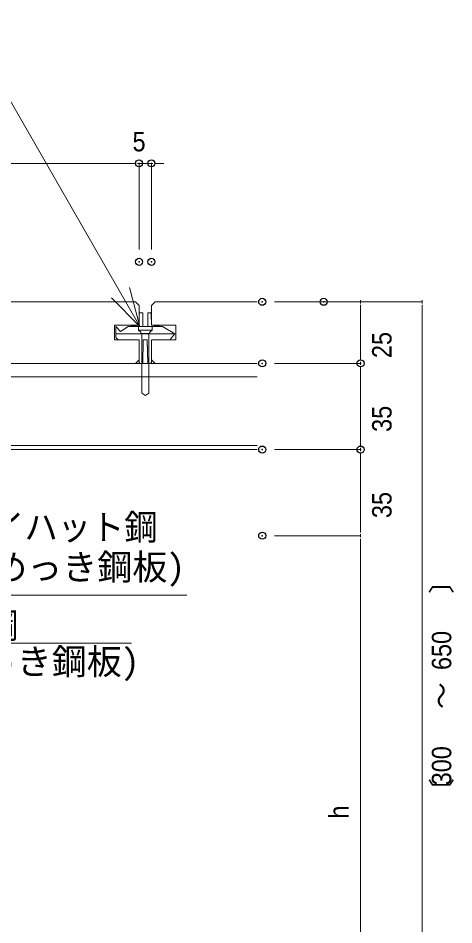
# Model space of a CAD drawing. Units: millimetres, scale not verified. Extents: x -12715 to 12220, y -3398 to 4210.
# Drawn here: x 3194.7 to 3371.9, y 2642.4 to 3010.7 of the extents above; entities that cross this region are included whole.
import ezdxf
from ezdxf.enums import TextEntityAlignment as Align

# ---------------------------------------------------------------- set-up
doc = ezdxf.new("R2010")
doc.units = ezdxf.units.MM
doc.header["$LTSCALE"] = 5.7
doc.header["$PDMODE"] = 32
doc.header["$PDSIZE"] = 2.85
for name, color, linetype, lineweight in [('0-1_デッキ', 7, 'Continuous', 9), ('0-2_文字', 4, 'Continuous', 9), ('0-3_寸法', 7, 'Continuous', 9), ('0-5_根太', 4, 'Continuous', 9), ('0-7_0', 7, 'Continuous', 9), ('0-A_WQCS', 4, 'Continuous', 9)]:
    doc.layers.add(name, color=color, linetype=linetype, lineweight=lineweight)
doc.layers.add('0-8_DEFPOINTS', color=7, linetype='Continuous')
doc.styles.add('Osaka', font='')
doc.styles.add('ＭＳ ゴシック', font='')
doc.styles.get('Osaka').set_extended_font_data('Osaka')
doc.styles.get('ＭＳ ゴシック').set_extended_font_data('MS Gothic')

# ---------------------------------------------------------------- blocks, each defined once
blk = doc.blocks.new('シンボル-31')
at = {"layer": '0-1_デッキ'}
blk.add_lwpolyline([(8280.2, 120), (8680.2, 120), (8680.2, 440), (8620.2, 500), (2940.2, 500), (2880.2, 440), (2880.2, 120), (3280.2, 120), (3280.2, -120), (2880.2, -120), (2880.2, -440), (2940.2, -500), (8620.2, -500), (8680.2, -440), (8680.2, -120), (8280.2, -120)], close=True, dxfattribs=at)
blk.add_lwpolyline([(10600, 500), (8940.2, 500), (8880.2, 440), (8880.2, 120), (9280.2, 120), (9280.2, -120), (8880.2, -120), (8880.2, -440), (8940.2, -500), (10600, -500)], dxfattribs=at)
blk = doc.blocks.new('_DOT')
at = {"layer": '0-7_0'}
for p, q in [((-20, 0), (-40, 0)), ((-10, 0), (10, 0))]:
    blk.add_line(p, q, dxfattribs=at)
blk = doc.blocks.new('グループ-198-1')
at = {"layer": '0-5_根太'}
for p, q in [((110192.1, -1981.4), (120972.1, -1981.4)), ((110192.1, -3381.4), (110192.1, -1981.4)), ((110192.1, -2201.4), (120972.1, -2201.4)), ((110192.1, -3317.4), (120972.1, -3317.4)), ((110192.1, -3381.4), (120972.1, -3381.4))]:
    blk.add_line(p, q, dxfattribs=at)
blk = doc.blocks.new('シンボル-24')
at = {"layer": '0-2_文字', "style": 'ＭＳ ゴシック', "width": 0.9}
blk.add_text('大引：アイハット鋼', height=417.9, dxfattribs=at).set_placement((-2575.2, -305.6), align=Align.BOTTOM_LEFT)
at = {"layer": '0-2_文字', "style": 'ＭＳ ゴシック'}
blk.add_text('\u3000\u3000 (高耐食めっき鋼板)', height=417.9, dxfattribs=at).set_placement((-2540, -894), align=Align.BOTTOM_LEFT)
blk = doc.blocks.new('シンボル-23')
at = {"layer": '0-2_文字', "style": 'ＭＳ ゴシック', "width": 0.95}
blk.add_text('根太:アイハット鋼', height=417.9, dxfattribs=at).set_placement((-1232, 430.3), align=Align.BOTTOM_LEFT)
at = {"layer": '0-2_文字', "style": 'ＭＳ ゴシック'}
blk.add_text('(高耐食めっき鋼板)', height=417.9, dxfattribs=at).set_placement((-1314.7, -217.8), align=Align.BOTTOM_LEFT)
blk = doc.blocks.new('グループ-325-1')
at = {"layer": '0-A_WQCS'}
for p, q in [((-96.4, 658.2), (-99.7, 469.1)), ((-40, 670), (-84.4, 670)), ((-40, 670), (-40, 658.4)), ((-40, 658.4), (-40, 469.3)), ((40, 658.4), (40, 670)), ((84.4, 670), (40, 670)), ((40, 469.3), (40, 658.4)), ((99.7, 469.1), (96.4, 658.2)), ((-280, 450), (280, 450)), ((480, 330), (-480, 330)), ((400, 230), (480, 330)), ((-100, 211.1), (-100, -138)), ((-33.7, 210.7), (-39.8, -138.4)), ((39.8, -138.4), (33.7, 210.7)), ((100, -138), (100, 211.1)), ((-39.8, -138.4), (-40, -150)), ((40, -150), (39.8, -138.4)), ((-88, -150), (-40, -150)), ((40, -150), (88, -150))]:
    blk.add_line(p, q, dxfattribs=at)
blk.add_lwpolyline([(-480, 450), (-400, 370), (-280, 450), (-99.7, 470), (-96.4, 658.2), (-84.4, 670), (-40, 670), (-40, 450), (40, 450), (40, 670), (84.4, 670), (96.4, 658.2), (99.7, 470), (280, 450), (480, 330), (397.8, 230), (100, 230), (100, -138), (88, -150), (40, -150), (33.4, 230), (-33.4, 230), (-40, -150), (-88, -150), (-100, -138), (-100, 230), (-440, 230), (-480, 270)], close=True, dxfattribs=at)
for centre, start, end in [((-84.4, 658), 90, 179), ((84.4, 658), 1, 90), ((-88, -138), 180, 270), ((88, -138), 270, 0)]:
    blk.add_arc(centre, 12, start, end, dxfattribs=at)
blk = doc.blocks.new('グループ-326-1')
at = {"layer": '0-A_WQCS'}
for p, q in [((110, 450), (110, 390)), ((110, 390), (-110, 390)), ((-110, 390), (-79.9, 359.8)), ((56.4, 336.4), (-56.4, 336.4)), ((-56.4, 303.3), (-56.4, -634)), ((56.4, 303.3), (56.4, -634)), ((110, 390), (79.8, 359.8)), ((-56.4, -634), (-7.3, -668.4)), ((-7.3, -668.4), (0, -670))]:
    blk.add_line(p, q, dxfattribs=at)
for points in [[(110, 450), (-110, 450), (-110, 390)], [(0, -670), (7.2, -668.4), (56.4, -634)]]:
    blk.add_lwpolyline(points, dxfattribs=at)
for centre, start, end in [((-136.4, 303.3), 0, 45), ((136.4, 303.3), 135, 180)]:
    blk.add_arc(centre, 80, start, end, dxfattribs=at)
blk = doc.blocks.new('グループ-327-1')
at = {"layer": '0-A_WQCS'}
for name in ['グループ-325-1', 'グループ-326-1']:
    blk.add_blockref(name, (0, 0), dxfattribs=at)
blk = doc.blocks.new('WQCS2016断')
at = {"layer": '0-A_WQCS'}
blk.add_blockref('グループ-327-1', (0, 0), dxfattribs=at)

msp = doc.modelspace()

# ---------------------------------------------------------------- linework, layer by layer
at = {"layer": '0-2_文字'}
for p, q in [((3171.945, 3010.694), (3244.247, 2885.464)), ((3137.457, 2776.33), (3263.36, 2776.33)), ((3078.298, 2756.863), (3240.786, 2756.863))]:
    msp.add_line(p, q, dxfattribs=at)
msp.add_lwpolyline([(3239.993, 2901.339), (3244.247, 2885.464), (3232.625, 2897.085)], dxfattribs=at)
at = {"layer": '0-3_寸法'}
for p, q in [((3101.398, 2951.707), (3241.391, 2951.707)), ((3241.391, 2951.707), (3238.887, 2951.707)), ((3243.894, 2916.707), (3243.894, 2951.707)), ((3243.894, 2916.707), (3243.894, 2951.707)), ((3243.894, 2951.707), (3248.894, 2951.707)), ((3248.894, 2916.707), (3248.894, 2951.707)), ((3251.398, 2951.707), (3253.902, 2951.707)), ((3298.952, 2895.464), (3333.952, 2895.464)), ((3323.952, 2895.464), (3358.952, 2895.464)), ((3333.952, 2892.96), (3333.952, 2872.968)), ((3358.952, 2892.96), (3358.952, 2582.968)), ((3298.952, 2870.464), (3333.952, 2870.464)), ((3298.952, 2870.464), (3333.952, 2870.464)), ((3333.952, 2837.968), (3333.952, 2867.96)), ((3298.952, 2835.464), (3333.952, 2835.464)), ((3298.952, 2835.464), (3333.952, 2835.464)), ((3333.952, 2802.968), (3333.952, 2832.96)), ((3298.952, 2800.464), (3333.952, 2800.464)), ((3298.952, 2800.464), (3333.952, 2800.464)), ((3333.952, 2797.96), (3333.952, 2582.968))]:
    msp.add_line(p, q, dxfattribs=at)
at = {"layer": '0-8_DEFPOINTS'}
for p in [(3243.894, 2951.707), (3248.894, 2951.707), (3243.894, 2911.707), (3248.894, 2911.707), (3293.952, 2895.464), (3318.952, 2895.464), (3293.952, 2870.464), (3293.952, 2870.464), (3333.952, 2870.464), (3333.952, 2870.464), (3293.952, 2835.464), (3333.952, 2835.464), (3293.952, 2800.464)]:
    msp.add_point(p, dxfattribs=at)

# ---------------------------------------------------------------- block references
at = {"layer": '0-1_デッキ', "xscale": 0.025, "yscale": 0.025}
msp.add_blockref('シンボル-31', (3026.889, 2882.964), dxfattribs=at)
at = {"layer": '0-2_文字', "xscale": 0.025, "yscale": 0.025}
for name, p in [('シンボル-23', (3167.16, 2784.825)), ('シンボル-24', (3143.656, 2763.336))]:
    msp.add_blockref(name, p, dxfattribs=at)
at = {"layer": '0-3_寸法', "xscale": 0.06259308, "yscale": 0.06259308}
msp.add_blockref('_DOT', (3243.894, 2951.707), dxfattribs=at)
msp.add_blockref('_DOT', (3243.894, 2951.707), dxfattribs=at)
for p, rotation in [((3248.894, 2951.707), 180), ((3333.952, 2895.464), 90), ((3358.952, 2895.464), 90), ((3333.952, 2870.464), 270), ((3333.952, 2870.464), 90), ((3333.952, 2835.464), 270), ((3333.952, 2835.464), 90), ((3333.952, 2800.464), 270), ((3333.952, 2800.464), 90)]:
    msp.add_blockref('_DOT', p, dxfattribs=dict(at, rotation=rotation))
at = {"layer": '0-5_根太', "xscale": 0.025, "yscale": 0.025}
msp.add_blockref('グループ-198-1', (267.586, 2920), dxfattribs=at)
at = {"layer": '0-A_WQCS', "xscale": 0.025, "yscale": 0.025}
msp.add_blockref('WQCS2016断', (3246.394, 2874.214), dxfattribs=at)

# ---------------------------------------------------------------- texts
at = {"layer": '0-3_寸法', "style": 'Osaka', "width": 0.9}
msp.add_text('5', height=7.918, dxfattribs=at).set_placement((3241.223, 2954.207), align=Align.BOTTOM_LEFT)
for s, p in [('25', (3348.937, 2872.622)), ('35', (3348.937, 2842.622)), ('35', (3348.937, 2807.622)), ('650', (3373.225, 2745.888)), ('300', (3373.225, 2699.068)), ('h', (3331.452, 2685.551))]:
    msp.add_text(s, height=7.918, rotation=90, dxfattribs=at).set_placement(p, align=Align.BOTTOM_LEFT)
at = {"layer": '0-3_寸法', "style": 'Osaka'}
for s, p in [('〕', (3373.225, 2776.914)), ('～', (3373.225, 2730.094)), ('〔', (3373.225, 2691.171))]:
    msp.add_text(s, height=7.918, rotation=90, dxfattribs=at).set_placement(p, align=Align.BOTTOM_LEFT)

doc.saveas('drawing.dxf')
